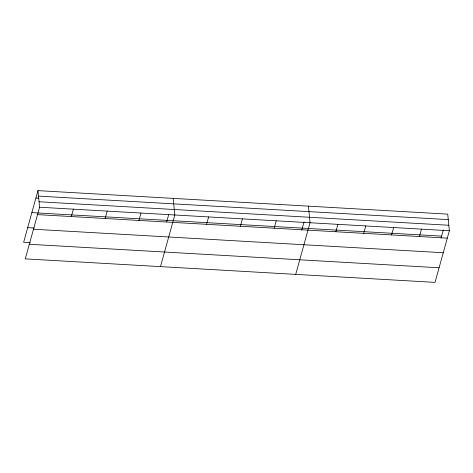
<?xml version="1.0" encoding="UTF-8"?>
<svg xmlns="http://www.w3.org/2000/svg" width="473" height="473" viewBox="0 0 473 473"><rect width="100%" height="100%" fill="white"/><g stroke="black" fill="none" stroke-linecap="round" stroke-linejoin="round"><path stroke-width="0.71" d="M37.97 190.625L39.584 207.227L25.264 258.867L435.03 282.375L449.35 230.741L447.736 214.133L37.97 190.625L23.65 242.259L30.266 242.643M71.34 216.563L73.386 209.167M105.142 218.502L107.194 211.112M138.95 220.442L141.001 213.051M166.715 221.742L168.636 214.813M160.483 266.624L174.803 214.99L173.195 198.382M206.559 224.32L208.611 216.93M240.367 226.26L242.418 218.869M274.174 228.199L276.226 220.808M301.75 230.185L304.05 221.878M295.708 274.381L310.028 222.748L308.414 206.139M335.842 231.74L337.893 224.344M363.707 233.337L365.759 225.94M391.573 234.939L393.619 227.543M419.433 236.535L421.484 229.139M441.067 238.179L443.372 229.872M38.502 196.106L448.268 219.614M35.918 198.021L38.857 198.187M39.052 201.752L448.818 225.26M39.584 207.227L449.35 230.741M31.868 212.619L441.64 236.128M37.533 214.624L447.298 238.132M27.7 227.661L34.31 228.039M33.482 229.228L443.248 252.736M29.314 244.269L439.08 267.777"/></g></svg>
